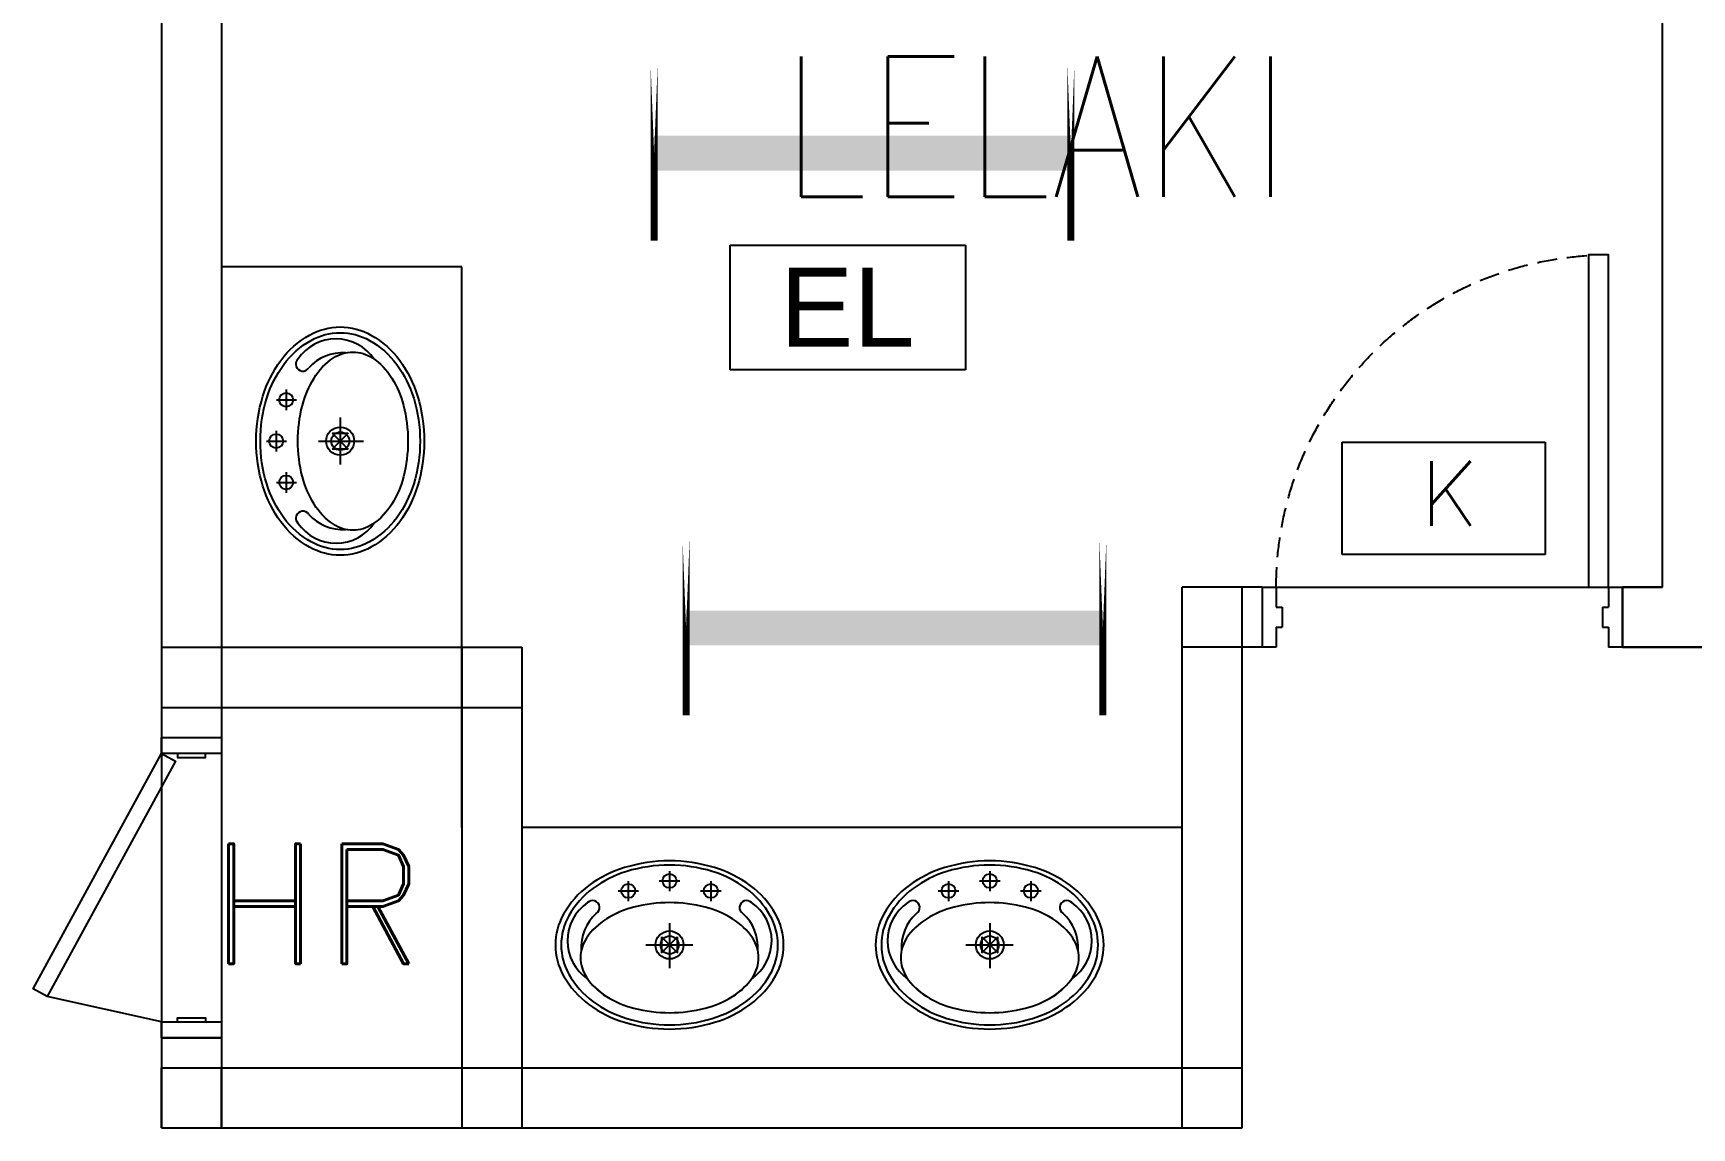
# Model space of a CAD drawing. Header units: inches. Extents: x -86408137 to 595769, y 1041006 to 3160331.
# Drawn here: x 293242 to 297386, y 1070633 to 1073367 of the extents above; entities that cross this region are included whole.
import ezdxf
from ezdxf.enums import TextEntityAlignment as Align

# ---------------------------------------------------------------- set-up
doc = ezdxf.new("R2010")
doc.units = ezdxf.units.IN
doc.header["$MEASUREMENT"] = 0
doc.linetypes.add('DASHED', pattern=[0.75, 0.5, -0.25])
doc.layers.add('BOMBA', color=22, linetype='Continuous', lineweight=25)
doc.layers.add('t3', color=8, linetype='Continuous', lineweight=25)
for name, color, linetype in [('DOOR', 2, 'Continuous'), ('DR', 9, 'Continuous'), ('FITTING', 8, 'Continuous'), ('LAMPU', 7, 'Continuous'), ('LW', 2, 'Continuous'), ('LWALL', 8, 'Continuous'), ('ORIGIN', 8, 'Continuous'), ('SAN', 8, 'Continuous'), ('WALL', 1, 'Continuous')]:
    doc.layers.add(name, color=color, linetype=linetype)
doc.styles.add('LAILA', font='romans.shx', dxfattribs={"width": 0.85, "height": 350})
doc.styles.add('SANSSERIF', font='SAS_____.pfb', dxfattribs={"width": 0.7, "height": 700})
doc.styles.add('SIMPLEX', font='simplex.shx', dxfattribs={"width": 0.8})
doc.styles.add('VERDANA1000', font='romand.shx', dxfattribs={"height": 1000})

# ---------------------------------------------------------------- blocks, each defined once
blk = doc.blocks.new('ZPO')
at = {"layer": 'ORIGIN'}
for p, q in [((-20, 20), (-20, -20)), ((-20, 20), (20, -20)), ((-20, -20), (20, 20)), ((20, -20), (20, 20))]:
    blk.add_line(p, q, dxfattribs=at)
blk = doc.blocks.new('Dp900')
at = {"layer": 'DOOR', "color": 4}
for p, q in [((35, 150), (0, 150)), ((35, 150), (35, 100)), ((900, 150), (865, 150)), ((865, 150), (865, 100)), ((50, 100), (35, 100)), ((50, 100), (50, 50)), ((850, 100), (850, 50)), ((865, 100), (850, 100)), ((50, 50), (35, 50)), ((35, 50), (35, 0)), ((865, 50), (850, 50)), ((865, 50), (865, 0)), ((0, 0), (35, 0)), ((865, 0), (900, 0))]:
    blk.add_line(p, q, dxfattribs=at)
at = {"layer": 'DOOR', "color": 1}
for p, q in [((0, 150), (0, 0)), ((0, 150), (0, 0)), ((900, 150), (900, 0)), ((900, 150), (900, 0))]:
    blk.add_line(p, q, dxfattribs=at)
at = {"layer": 'DOOR'}
blk.add_lwpolyline([(35, 150), (35, 980), (85, 980), (85, 150)], close=True, dxfattribs=at)
at = {"layer": 'DOOR', "color": 9, "linetype": 'DASHED', "ltscale": 100}
blk.add_arc((35, 150), 830, 360, 86.5464, dxfattribs=at)
blk = doc.blocks.new('emergency light R')
at = {"layer": 'LAMPU', "color": 6, "linetype": 'Continuous'}
for p, q in [((0, 4.9), (0, 247.7)), ((0, 247.7), (459.3, 247.7)), ((459.3, 247.7), (459.3, 4.9)), ((459.3, 4.9), (0, 4.9))]:
    blk.add_line(p, q, dxfattribs=at)
at = {"layer": 'LAMPU', "color": 6, "linetype": 'Continuous', "style": 'SANSSERIF'}
blk.add_text('EL', height=153.77, dxfattribs=at).set_placement((97, 50))

msp = doc.modelspace()

# ---------------------------------------------------------------- linework, layer by layer
at = {"layer": 'BOMBA', "color": 8, "linetype": 'ByBlock', "ltscale": 10}
for p, q in [((296512.1, 1072345.6), (297019, 1072345.6)), ((296512.1, 1072064.9), (296512.1, 1072345.6)), ((296512.1, 1072345.6), (297019, 1072345.6)), ((296512.1, 1072064.9), (296512.1, 1072345.6)), ((297019, 1072345.6), (297019, 1072064.9)), ((297019, 1072345.6), (297019, 1072064.9)), ((297019, 1072064.9), (296512.1, 1072064.9)), ((297019, 1072064.9), (296512.1, 1072064.9))]:
    msp.add_line(p, q, dxfattribs=at)
at = {"layer": 'BOMBA', "color": 3, "linetype": 'ByBlock', "ltscale": 10}
for p, q in [((296512.1, 1072345.6), (297019, 1072345.6)), ((296512.1, 1072064.9), (296512.1, 1072345.6)), ((297019, 1072345.6), (297019, 1072064.9)), ((297019, 1072064.9), (296512.1, 1072064.9))]:
    msp.add_line(p, q, dxfattribs=at)
at = {"layer": 'DR'}
msp.add_line((293562.4, 1070898.1), (293276.7, 1070960.7), dxfattribs=at)
for points in [[(293562.4, 1071608.1), (293712.4, 1071608.1), (293712.4, 1071568.1), (293562.4, 1071568.1)], [(293562.4, 1071608.1), (293712.4, 1071608.1), (293712.4, 1071568.1), (293562.4, 1071568.1)], [(293562.4, 1071568.1), (293597.5, 1071548.9), (293276.7, 1070960.7), (293241.6, 1070979.8)], [(293562.4, 1070898.1), (293712.4, 1070898.1), (293712.4, 1070858.1), (293562.4, 1070858.1)], [(293562.4, 1070898.1), (293712.4, 1070898.1), (293712.4, 1070858.1), (293562.4, 1070858.1)]]:
    msp.add_lwpolyline(points, close=True, dxfattribs=at)
for points in [[(293602.4, 1071568.1), (293602.4, 1071558.1), (293672.4, 1071558.1), (293672.4, 1071568.1)], [(293602.4, 1071568.1), (293602.4, 1071558.1), (293672.4, 1071558.1), (293672.4, 1071568.1)], [(293602.4, 1070898.1), (293602.4, 1070908.1), (293672.4, 1070908.1), (293672.4, 1070898.1)], [(293602.4, 1070898.1), (293602.4, 1070908.1), (293672.4, 1070908.1), (293672.4, 1070898.1)]]:
    msp.add_lwpolyline(points, dxfattribs=at)
at = {"layer": 'FITTING', "color": 3, "const_width": 17.4}
for points in [[(294793.1, 1073285.9), (294793.1, 1072848.5)], [(295834.4, 1073285.9), (295834.4, 1072848.5)], [(294872.9, 1072100.3), (294872.9, 1071662.9)], [(295914.3, 1072100.3), (295914.3, 1071662.9)]]:
    msp.add_lwpolyline(points, close=True, dxfattribs=at)
at = {"layer": 'FITTING', "color": 3, "const_width": 86.8}
for points in [[(294793.1, 1073067.2), (295834.4, 1073067.2)], [(294872.9, 1071881.6), (295914.3, 1071881.6)]]:
    msp.add_lwpolyline(points, dxfattribs=at)
at = {"layer": 'LW'}
for p, q in [((296312.4, 1071983.1), (297212.4, 1071983.1)), ((296312.4, 1071983.1), (297212.4, 1071983.1)), ((296312.4, 1071983.1), (297212.4, 1071983.1)), ((293562.4, 1071608.1), (293562.4, 1070858.1)), ((293562.4, 1071608.1), (293562.4, 1070858.1)), ((293712.4, 1071608.1), (293712.4, 1070858.1)), ((293712.4, 1071608.1), (293712.4, 1070858.1))]:
    msp.add_line(p, q, dxfattribs=at)
at = {"layer": 'LWALL'}
for p, q in [((294312.4, 1072783.1), (293712.4, 1072783.1)), ((294312.4, 1072783.1), (293712.4, 1072783.1)), ((294312.4, 1071383.1), (294312.4, 1072783.1)), ((294312.4, 1071383.1), (294312.4, 1072783.1)), ((296112.4, 1071383.1), (294462.4, 1071383.1)), ((296112.4, 1071383.1), (294462.4, 1071383.1))]:
    msp.add_line(p, q, dxfattribs=at)
at = {"layer": 'SAN'}
for p, q in [((293873.8, 1072476.8), (293873.8, 1072425.3)), ((293873.8, 1072476.8), (293873.8, 1072425.3)), ((293849.8, 1072451.1), (293899.8, 1072451.1)), ((293849.8, 1072451.1), (293899.8, 1072451.1)), ((293848.8, 1072373.8), (293848.8, 1072322.3)), ((293848.8, 1072373.8), (293848.8, 1072322.3)), ((294008.8, 1072407.4), (294008.8, 1072289.9)), ((294008.8, 1072407.4), (294008.8, 1072289.9)), ((293824.8, 1072348.1), (293874.8, 1072348.1)), ((293824.8, 1072348.1), (293874.8, 1072348.1)), ((293954.6, 1072348.1), (294066.8, 1072348.1)), ((293954.6, 1072348.1), (294066.8, 1072348.1)), ((293849.8, 1072245.1), (293899.8, 1072245.1)), ((293849.8, 1072245.1), (293899.8, 1072245.1)), ((293873.8, 1072270.8), (293873.8, 1072219.3)), ((293873.8, 1072270.8), (293873.8, 1072219.3)), ((294831.6, 1071273.7), (294831.6, 1071223.7)), ((294831.6, 1071273.7), (294831.6, 1071223.7)), ((295631.6, 1071273.7), (295631.6, 1071223.7)), ((295631.6, 1071273.7), (295631.6, 1071223.7)), ((294702.9, 1071224.7), (294754.4, 1071224.7)), ((294702.9, 1071224.7), (294754.4, 1071224.7)), ((294728.6, 1071248.7), (294728.6, 1071198.7)), ((294728.6, 1071248.7), (294728.6, 1071198.7)), ((294805.9, 1071249.7), (294857.4, 1071249.7)), ((294805.9, 1071249.7), (294857.4, 1071249.7)), ((294908.9, 1071224.7), (294960.4, 1071224.7)), ((294908.9, 1071224.7), (294960.4, 1071224.7)), ((294934.6, 1071248.7), (294934.6, 1071198.7)), ((294934.6, 1071248.7), (294934.6, 1071198.7)), ((295502.9, 1071224.7), (295554.4, 1071224.7)), ((295502.9, 1071224.7), (295554.4, 1071224.7)), ((295528.6, 1071248.7), (295528.6, 1071198.7)), ((295528.6, 1071248.7), (295528.6, 1071198.7)), ((295605.9, 1071249.7), (295657.4, 1071249.7)), ((295605.9, 1071249.7), (295657.4, 1071249.7)), ((295708.9, 1071224.7), (295760.4, 1071224.7)), ((295708.9, 1071224.7), (295760.4, 1071224.7)), ((295734.6, 1071248.7), (295734.6, 1071198.7)), ((295734.6, 1071248.7), (295734.6, 1071198.7)), ((294831.6, 1071143.9), (294831.6, 1071031.7)), ((294831.6, 1071143.9), (294831.6, 1071031.7)), ((295631.6, 1071143.9), (295631.6, 1071031.7)), ((295631.6, 1071143.9), (295631.6, 1071031.7)), ((294772.3, 1071089.7), (294889.8, 1071089.7)), ((294772.3, 1071089.7), (294889.8, 1071089.7)), ((295572.3, 1071089.7), (295689.8, 1071089.7)), ((295572.3, 1071089.7), (295689.8, 1071089.7))]:
    msp.add_line(p, q, dxfattribs=at)
for points in [[(294008.8, 1072633.1, -0.128734), (294085.6, 1072613, -0.10631), (294157.3, 1072549.6, -0.084902), (294202, 1072460.6, -0.074193), (294218.8, 1072348.1, -0.074193), (294202, 1072235.5, -0.084902), (294157.3, 1072146.5, -0.10631), (294085.6, 1072083.2, -0.128734), (294008.8, 1072063.1, -0.128734), (293932, 1072083.2, -0.10631), (293860.3, 1072146.5, -0.084902), (293815.6, 1072235.5, -0.074193), (293798.8, 1072348.1, -0.074193), (293815.6, 1072460.6, -0.084902), (293860.3, 1072549.6, -0.10631), (293932, 1072613, -0.128734)], [(294008.8, 1072633.1, -0.128734), (294085.6, 1072613, -0.10631), (294157.3, 1072549.6, -0.084902), (294202, 1072460.6, -0.074193), (294218.8, 1072348.1, -0.074193), (294202, 1072235.5, -0.084902), (294157.3, 1072146.5, -0.10631), (294085.6, 1072083.2, -0.128734), (294008.8, 1072063.1, -0.128734), (293932, 1072083.2, -0.10631), (293860.3, 1072146.5, -0.084902), (293815.6, 1072235.5, -0.074193), (293798.8, 1072348.1, -0.074193), (293815.6, 1072460.6, -0.084902), (293860.3, 1072549.6, -0.10631), (293932, 1072613, -0.128734)], [(294008.8, 1072618.8, -0.128734), (294081.8, 1072599.7, -0.10631), (294149.9, 1072539.5, -0.084902), (294192.3, 1072455, -0.074193), (294208.3, 1072348.1, -0.074193), (294192.3, 1072241.2, -0.084902), (294149.9, 1072156.6, -0.10631), (294081.8, 1072096.4, -0.128734), (294008.8, 1072077.3, -0.128734), (293935.8, 1072096.4, -0.10631), (293867.7, 1072156.6, -0.084902), (293825.2, 1072241.2, -0.074193), (293809.3, 1072348.1, -0.074193), (293825.2, 1072455, -0.084902), (293867.7, 1072539.5, -0.10631), (293935.8, 1072599.7, -0.128734)], [(294008.8, 1072618.8, -0.128734), (294081.8, 1072599.7, -0.10631), (294149.9, 1072539.5, -0.084902), (294192.3, 1072455, -0.074193), (294208.3, 1072348.1, -0.074193), (294192.3, 1072241.2, -0.084902), (294149.9, 1072156.6, -0.10631), (294081.8, 1072096.4, -0.128734), (294008.8, 1072077.3, -0.128734), (293935.8, 1072096.4, -0.10631), (293867.7, 1072156.6, -0.084902), (293825.2, 1072241.2, -0.074193), (293809.3, 1072348.1, -0.074193), (293825.2, 1072455, -0.084902), (293867.7, 1072539.5, -0.10631), (293935.8, 1072599.7, -0.128734)], [(294040.5, 1072570.6, -0.148706), (294089.2, 1072555.8, -0.107099), (294137.7, 1072505.4, -0.07588), (294166.8, 1072437, -0.062731), (294178, 1072348.1, -0.062731), (294166.8, 1072259.1, -0.07588), (294137.7, 1072190.7, -0.107099), (294089.2, 1072140.4, -0.148706), (294040.5, 1072125.6, -0.148706), (293991.8, 1072140.4, -0.107099), (293943.3, 1072190.7, -0.07588), (293914.2, 1072259.1, -0.062731), (293903, 1072348.1, -0.062731), (293914.2, 1072437, -0.07588), (293943.3, 1072505.4, -0.107099), (293991.8, 1072555.8, -0.148706)], [(294040.5, 1072570.6, -0.148706), (294089.2, 1072555.8, -0.107099), (294137.7, 1072505.4, -0.07588), (294166.8, 1072437, -0.062731), (294178, 1072348.1, -0.062731), (294166.8, 1072259.1, -0.07588), (294137.7, 1072190.7, -0.107099), (294089.2, 1072140.4, -0.148706), (294040.5, 1072125.6, -0.148706), (293991.8, 1072140.4, -0.107099), (293943.3, 1072190.7, -0.07588), (293914.2, 1072259.1, -0.062731), (293903, 1072348.1, -0.062731), (293914.2, 1072437, -0.07588), (293943.3, 1072505.4, -0.107099), (293991.8, 1072555.8, -0.148706)], [(294546.6, 1071089.7, 0.128734), (294566.7, 1071012.9, 0.10631), (294630.1, 1070941.2, 0.084902), (294719.1, 1070896.5, 0.074193), (294831.6, 1070879.7, 0.074193), (294944.2, 1070896.5, 0.084902), (295033.1, 1070941.2, 0.10631), (295096.5, 1071012.9, 0.128734), (295116.6, 1071089.7, 0.128734), (295096.5, 1071166.5, 0.10631), (295033.1, 1071238.2, 0.084902), (294944.2, 1071282.9, 0.074193), (294831.6, 1071299.7, 0.074193), (294719.1, 1071282.9, 0.084902), (294630.1, 1071238.2, 0.10631), (294566.7, 1071166.5, 0.128734)], [(294546.6, 1071089.7, 0.128734), (294566.7, 1071012.9, 0.10631), (294630.1, 1070941.2, 0.084902), (294719.1, 1070896.5, 0.074193), (294831.6, 1070879.7, 0.074193), (294944.2, 1070896.5, 0.084902), (295033.1, 1070941.2, 0.10631), (295096.5, 1071012.9, 0.128734), (295116.6, 1071089.7, 0.128734), (295096.5, 1071166.5, 0.10631), (295033.1, 1071238.2, 0.084902), (294944.2, 1071282.9, 0.074193), (294831.6, 1071299.7, 0.074193), (294719.1, 1071282.9, 0.084902), (294630.1, 1071238.2, 0.10631), (294566.7, 1071166.5, 0.128734)], [(295346.6, 1071089.7, 0.128734), (295366.7, 1071012.9, 0.10631), (295430.1, 1070941.2, 0.084902), (295519.1, 1070896.5, 0.074193), (295631.6, 1070879.7, 0.074193), (295744.2, 1070896.5, 0.084902), (295833.1, 1070941.2, 0.10631), (295896.5, 1071012.9, 0.128734), (295916.6, 1071089.7, 0.128734), (295896.5, 1071166.5, 0.10631), (295833.1, 1071238.2, 0.084902), (295744.2, 1071282.9, 0.074193), (295631.6, 1071299.7, 0.074193), (295519.1, 1071282.9, 0.084902), (295430.1, 1071238.2, 0.10631), (295366.7, 1071166.5, 0.128734)], [(295346.6, 1071089.7, 0.128734), (295366.7, 1071012.9, 0.10631), (295430.1, 1070941.2, 0.084902), (295519.1, 1070896.5, 0.074193), (295631.6, 1070879.7, 0.074193), (295744.2, 1070896.5, 0.084902), (295833.1, 1070941.2, 0.10631), (295896.5, 1071012.9, 0.128734), (295916.6, 1071089.7, 0.128734), (295896.5, 1071166.5, 0.10631), (295833.1, 1071238.2, 0.084902), (295744.2, 1071282.9, 0.074193), (295631.6, 1071299.7, 0.074193), (295519.1, 1071282.9, 0.084902), (295430.1, 1071238.2, 0.10631), (295366.7, 1071166.5, 0.128734)], [(294560.9, 1071089.7, 0.128734), (294580, 1071016.7, 0.10631), (294640.2, 1070948.6, 0.084902), (294724.7, 1070906.2, 0.074193), (294831.6, 1070890.2, 0.074193), (294938.5, 1070906.2, 0.084902), (295023.1, 1070948.6, 0.10631), (295083.3, 1071016.7, 0.128734), (295102.4, 1071089.7, 0.128734), (295083.3, 1071162.7, 0.10631), (295023.1, 1071230.8, 0.084902), (294938.5, 1071273.3, 0.074193), (294831.6, 1071289.2, 0.074193), (294724.7, 1071273.3, 0.084902), (294640.2, 1071230.8, 0.10631), (294580, 1071162.7, 0.128734)], [(294560.9, 1071089.7, 0.128734), (294580, 1071016.7, 0.10631), (294640.2, 1070948.6, 0.084902), (294724.7, 1070906.2, 0.074193), (294831.6, 1070890.2, 0.074193), (294938.5, 1070906.2, 0.084902), (295023.1, 1070948.6, 0.10631), (295083.3, 1071016.7, 0.128734), (295102.4, 1071089.7, 0.128734), (295083.3, 1071162.7, 0.10631), (295023.1, 1071230.8, 0.084902), (294938.5, 1071273.3, 0.074193), (294831.6, 1071289.2, 0.074193), (294724.7, 1071273.3, 0.084902), (294640.2, 1071230.8, 0.10631), (294580, 1071162.7, 0.128734)], [(295360.9, 1071089.7, 0.128734), (295380, 1071016.7, 0.10631), (295440.2, 1070948.6, 0.084902), (295524.7, 1070906.2, 0.074193), (295631.6, 1070890.2, 0.074193), (295738.5, 1070906.2, 0.084902), (295823.1, 1070948.6, 0.10631), (295883.3, 1071016.7, 0.128734), (295902.4, 1071089.7, 0.128734), (295883.3, 1071162.7, 0.10631), (295823.1, 1071230.8, 0.084902), (295738.5, 1071273.3, 0.074193), (295631.6, 1071289.2, 0.074193), (295524.7, 1071273.3, 0.084902), (295440.2, 1071230.8, 0.10631), (295380, 1071162.7, 0.128734)], [(295360.9, 1071089.7, 0.128734), (295380, 1071016.7, 0.10631), (295440.2, 1070948.6, 0.084902), (295524.7, 1070906.2, 0.074193), (295631.6, 1070890.2, 0.074193), (295738.5, 1070906.2, 0.084902), (295823.1, 1070948.6, 0.10631), (295883.3, 1071016.7, 0.128734), (295902.4, 1071089.7, 0.128734), (295883.3, 1071162.7, 0.10631), (295823.1, 1071230.8, 0.084902), (295738.5, 1071273.3, 0.074193), (295631.6, 1071289.2, 0.074193), (295524.7, 1071273.3, 0.084902), (295440.2, 1071230.8, 0.10631), (295380, 1071162.7, 0.128734)], [(294609.1, 1071058, 0.148706), (294623.9, 1071009.3, 0.107099), (294674.3, 1070960.8, 0.07588), (294742.6, 1070931.7, 0.062731), (294831.6, 1070920.5, 0.062731), (294920.6, 1070931.7, 0.07588), (294989, 1070960.8, 0.107099), (295039.3, 1071009.3, 0.148706), (295054.1, 1071058, 0.148706), (295039.3, 1071106.7, 0.107099), (294989, 1071155.2, 0.07588), (294920.6, 1071184.3, 0.062731), (294831.6, 1071195.5, 0.062731), (294742.6, 1071184.3, 0.07588), (294674.3, 1071155.2, 0.107099), (294623.9, 1071106.7, 0.148706)], [(294609.1, 1071058, 0.148706), (294623.9, 1071009.3, 0.107099), (294674.3, 1070960.7, 0.07588), (294742.6, 1070931.7, 0.062731), (294831.6, 1070920.5, 0.062731), (294920.6, 1070931.7, 0.07588), (294989, 1070960.7, 0.107099), (295039.3, 1071009.3, 0.148706), (295054.1, 1071058, 0.148706), (295039.3, 1071106.7, 0.107099), (294989, 1071155.2, 0.07588), (294920.6, 1071184.3, 0.062731), (294831.6, 1071195.5, 0.062731), (294742.6, 1071184.3, 0.07588), (294674.3, 1071155.2, 0.107099), (294623.9, 1071106.7, 0.148706)], [(295409.1, 1071058, 0.148706), (295423.9, 1071009.3, 0.107099), (295474.3, 1070960.8, 0.07588), (295542.6, 1070931.7, 0.062731), (295631.6, 1070920.5, 0.062731), (295720.6, 1070931.7, 0.07588), (295789, 1070960.8, 0.107099), (295839.3, 1071009.3, 0.148706), (295854.1, 1071058, 0.148706), (295839.3, 1071106.7, 0.107099), (295789, 1071155.2, 0.07588), (295720.6, 1071184.3, 0.062731), (295631.6, 1071195.5, 0.062731), (295542.6, 1071184.3, 0.07588), (295474.3, 1071155.2, 0.107099), (295423.9, 1071106.7, 0.148706)], [(295409.1, 1071058, 0.148706), (295423.9, 1071009.3, 0.107099), (295474.3, 1070960.7, 0.07588), (295542.6, 1070931.7, 0.062731), (295631.6, 1070920.5, 0.062731), (295720.6, 1070931.7, 0.07588), (295789, 1070960.7, 0.107099), (295839.3, 1071009.3, 0.148706), (295854.1, 1071058, 0.148706), (295839.3, 1071106.7, 0.107099), (295789, 1071155.2, 0.07588), (295720.6, 1071184.3, 0.062731), (295631.6, 1071195.5, 0.062731), (295542.6, 1071184.3, 0.07588), (295474.3, 1071155.2, 0.107099), (295423.9, 1071106.7, 0.148706)]]:
    msp.add_lwpolyline(points, format="xyb", close=True, dxfattribs=at)
for centre, radius in [((293873.8, 1072451.1), 17.5), ((293873.8, 1072451.1), 17.5), ((294008.8, 1072348.1), 35), ((294008.8, 1072348.1), 35), ((294008.8, 1072348.1), 22.5), ((294008.8, 1072348.1), 22.5), ((293848.8, 1072348.1), 17.5), ((293848.8, 1072348.1), 17.5), ((293873.8, 1072245.1), 17.5), ((293873.8, 1072245.1), 17.5), ((294831.6, 1071249.7), 17.5), ((294831.6, 1071249.7), 17.5), ((295631.6, 1071249.7), 17.5), ((295631.6, 1071249.7), 17.5), ((294728.6, 1071224.7), 17.5), ((294728.6, 1071224.7), 17.5), ((294934.6, 1071224.7), 17.5), ((294934.6, 1071224.7), 17.5), ((295528.6, 1071224.7), 17.5), ((295528.6, 1071224.7), 17.5), ((295734.6, 1071224.7), 17.5), ((295734.6, 1071224.7), 17.5), ((294831.6, 1071089.7), 35), ((294831.6, 1071089.7), 35), ((294831.6, 1071089.7), 22.5), ((294831.6, 1071089.7), 22.5), ((295631.6, 1071089.7), 35), ((295631.6, 1071089.7), 35), ((295631.6, 1071089.7), 22.5), ((295631.6, 1071089.7), 22.5)]:
    msp.add_circle(centre, radius, dxfattribs=at)
for centre, radius, start, end in [((293998.3, 1072487.8), 115.5, 34.0878, 145.6157), ((293998.3, 1072487.8), 115.5, 34.0878, 145.6157), ((293915.2, 1072540.4), 17.5, 134.137, 328.3974), ((293915.2, 1072540.4), 17.5, 134.137, 328.3974), ((294015, 1072454.2), 114.6, 86.3908, 137.7916), ((294015, 1072454.2), 114.6, 86.3908, 137.7916), ((293915.2, 1072155.7), 17.5, 31.6026, 225.863), ((293915.2, 1072155.7), 17.5, 31.6026, 225.863), ((294015, 1072241.9), 114.6, 222.2084, 273.6092), ((294015, 1072241.9), 114.6, 222.2084, 273.6092), ((293998.3, 1072208.4), 115.5, 214.3843, 325.9122), ((293998.3, 1072208.4), 115.5, 214.3843, 325.9122), ((294691.9, 1071100.2), 115.5, 124.3843, 235.9122), ((294691.9, 1071100.2), 115.5, 124.3843, 235.9122), ((294725.5, 1071083.5), 114.6, 132.2084, 183.6092), ((294725.5, 1071083.5), 114.6, 132.2084, 183.6092), ((294639.3, 1071183.3), 17.5, 301.6026, 135.863), ((294639.3, 1071183.3), 17.5, 301.6026, 135.863), ((295024, 1071183.3), 17.5, 44.137, 238.3974), ((295024, 1071183.3), 17.5, 44.137, 238.3974), ((294937.8, 1071083.5), 114.6, 356.3908, 47.7916), ((294937.8, 1071083.5), 114.6, 356.3908, 47.7916), ((294971.3, 1071100.2), 115.5, 304.0878, 55.6157), ((294971.3, 1071100.2), 115.5, 304.0878, 55.6157), ((295491.9, 1071100.2), 115.5, 124.3843, 235.9122), ((295491.9, 1071100.2), 115.5, 124.3843, 235.9122), ((295525.5, 1071083.5), 114.6, 132.2084, 183.6092), ((295525.5, 1071083.5), 114.6, 132.2084, 183.6092), ((295439.3, 1071183.3), 17.5, 301.6026, 135.863), ((295439.3, 1071183.3), 17.5, 301.6026, 135.863), ((295824, 1071183.3), 17.5, 44.137, 238.3974), ((295824, 1071183.3), 17.5, 44.137, 238.3974), ((295737.8, 1071083.5), 114.6, 356.3908, 47.7916), ((295737.8, 1071083.5), 114.6, 356.3908, 47.7916), ((295771.3, 1071100.2), 115.5, 304.0878, 55.6157), ((295771.3, 1071100.2), 115.5, 304.0878, 55.6157)]:
    msp.add_arc(centre, radius, start, end, dxfattribs=at)
at = {"layer": 'WALL'}
for p, q in [((293562.4, 1075783.1), (293562.4, 1071608.1)), ((293562.4, 1075783.1), (293562.4, 1071608.1)), ((293712.4, 1075783.1), (293712.4, 1071608.1)), ((293712.4, 1075783.1), (293712.4, 1071608.1)), ((297312.4, 1071983.1), (297312.4, 1075783.1)), ((297312.4, 1071983.1), (297312.4, 1075783.1)), ((296112.4, 1070633.1), (296112.4, 1071983.1)), ((296312.4, 1071983.1), (296112.4, 1071983.1)), ((296112.4, 1070633.1), (296112.4, 1071983.1)), ((296262.4, 1070633.1), (296262.4, 1071983.1)), ((296262.4, 1070633.1), (296262.4, 1071983.1)), ((296312.4, 1071983.1), (296312.4, 1071833.1)), ((296312.4, 1071983.1), (296312.4, 1071833.1)), ((296312.4, 1071983.1), (296312.4, 1071833.1)), ((297212.4, 1071983.1), (297312.4, 1071983.1)), ((297212.4, 1071833.1), (297212.4, 1071983.1)), ((297212.4, 1071983.1), (297312.4, 1071983.1)), ((297212.4, 1071833.1), (297212.4, 1071983.1)), ((297212.4, 1071833.1), (297212.4, 1071983.1)), ((297312.4, 1071983.1), (297212.4, 1071983.1)), ((293562.4, 1071833.1), (294462.4, 1071833.1)), ((293562.4, 1071833.1), (294462.4, 1071833.1)), ((294312.4, 1071833.1), (294312.4, 1070633.1)), ((294312.4, 1071833.1), (294312.4, 1070633.1)), ((294462.4, 1071833.1), (294462.4, 1070633.1)), ((294462.4, 1071833.1), (294462.4, 1070633.1)), ((296312.4, 1071833.1), (296112.4, 1071833.1)), ((296312.4, 1071833.1), (296112.4, 1071833.1)), ((297212.4, 1071833.1), (297562.4, 1071833.1)), ((297212.4, 1071833.1), (297562.4, 1071833.1)), ((297562.4, 1071833.1), (297212.4, 1071833.1)), ((293562.4, 1071683.1), (294462.4, 1071683.1)), ((293562.4, 1071683.1), (294462.4, 1071683.1)), ((293562.4, 1071608.1), (293712.4, 1071608.1)), ((293562.4, 1071608.1), (293712.4, 1071608.1)), ((293562.4, 1071608.1), (293712.4, 1071608.1)), ((293562.4, 1070858.1), (293562.4, 1070633.1)), ((293562.4, 1070858.1), (293712.4, 1070858.1)), ((293562.4, 1070858.1), (293712.4, 1070858.1)), ((293562.4, 1070858.1), (293712.4, 1070858.1)), ((293562.4, 1070858.1), (293562.4, 1070633.1)), ((293712.4, 1070858.1), (293712.4, 1070633.1)), ((293712.4, 1070858.1), (293712.4, 1070633.1)), ((293562.4, 1070783.1), (296262.4, 1070783.1)), ((293562.4, 1070633.1), (293562.4, 1070783.1)), ((293562.4, 1070783.1), (296262.4, 1070783.1)), ((293562.4, 1070633.1), (293562.4, 1070783.1)), ((293712.4, 1070633.1), (293712.4, 1070783.1)), ((293712.4, 1070633.1), (293712.4, 1070783.1)), ((293562.4, 1070633.1), (296262.4, 1070633.1)), ((293562.4, 1070633.1), (296262.4, 1070633.1))]:
    msp.add_line(p, q, dxfattribs=at)

# ---------------------------------------------------------------- block references
at = {"layer": 'DOOR', "xscale": -1}
msp.add_blockref('Dp900', (297212.4, 1071833.1), dxfattribs=at)
msp.add_blockref('Dp900', (297212.4, 1071833.1), dxfattribs=at)
at = {"layer": 'LAMPU', "color": 8, "xscale": 1.27951153594687, "yscale": 1.27951153594687, "zscale": 1.27951153594687}
msp.add_blockref('emergency light R', (294983.4, 1072520.2), dxfattribs=at)
at = {"layer": 'SAN', "extrusion": (0, 0, -1), "zscale": -1, "rotation": 270}
msp.add_blockref('ZPO', (-294008.8, 1072348.1), dxfattribs=at)
msp.add_blockref('ZPO', (-294008.8, 1072348.1), dxfattribs=at)
at = {"layer": 'SAN'}
for p in [(294831.6, 1071089.7), (294831.6, 1071089.7), (295631.6, 1071089.7), (295631.6, 1071089.7)]:
    msp.add_blockref('ZPO', p, dxfattribs=at)

# ---------------------------------------------------------------- texts
at = {"layer": 'BOMBA', "color": 8, "linetype": 'ByBlock', "ltscale": 10, "style": 'SIMPLEX'}
msp.add_text('K', height=162.1, dxfattribs=at).set_placement((296707.7, 1072136.1))
msp.add_text('K', height=162.1, dxfattribs=at).set_placement((296707.7, 1072136.1))
at = {"layer": 'BOMBA', "color": 3, "linetype": 'ByBlock', "ltscale": 10, "style": 'SIMPLEX'}
msp.add_text('K', height=162.1, dxfattribs=at).set_placement((296707.7, 1072136.1))
at = {"layer": 't3', "style": 'LAILA', "width": 0.85}
msp.add_text('LELAKI', height=350, dxfattribs=at).set_placement((295109.5, 1073308.4), align=Align.TOP_LEFT)
at = {"layer": 't3', "style": 'VERDANA1000'}
msp.add_text('HR', height=300, dxfattribs=at).set_placement((293678.5, 1071342.6), align=Align.TOP_LEFT)

doc.saveas('drawing.dxf')
